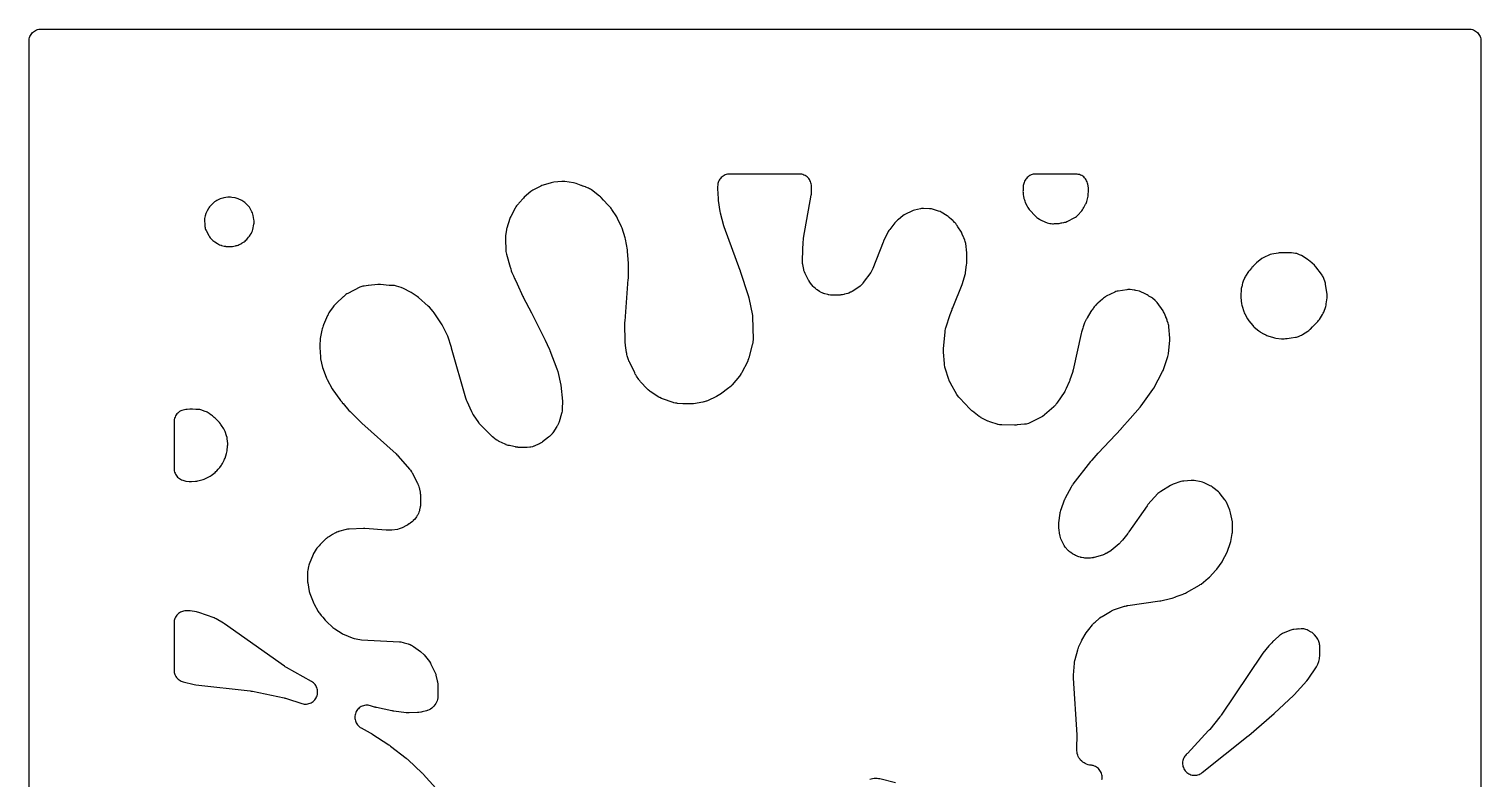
# Model space of a CAD drawing. Header units: millimetres. Extents: x 0 to 300, y 0 to 300.
# Drawn here: x -0.1 to 300.1, y 145.1 to 300.1 of the extents above; entities that cross this region are included whole.
import ezdxf

# ---------------------------------------------------------------- set-up
doc = ezdxf.new("R2010")
doc.units = ezdxf.units.MM
doc.layers.add('CUT', color=7, linetype='CONTINUOUS')

msp = doc.modelspace()

# ---------------------------------------------------------------- linework, layer by layer
at = {"layer": 'CUT'}
for points in [[(-0.15, 2.9225), (-0.15, 297), (-0.15, 297.5886), (-0.135, 297.8947), (-0.099, 298.1371), (-0.0395, 298.3748), (0.0431, 298.6056), (0.1479, 298.8271), (0.2738, 299.0373), (0.4198, 299.2341), (0.5844, 299.4156), (0.7659, 299.5802), (0.9627, 299.7262), (1.1729, 299.8521), (1.3944, 299.9569), (1.6252, 300.0395), (1.8629, 300.099), (2.1053, 300.135), (2.4114, 300.15), (297.5872, 300.15), (297.8933, 300.135), (298.1357, 300.099), (298.3734, 300.0395), (298.6041, 299.9569), (298.8256, 299.8521), (299.0358, 299.7262), (299.2326, 299.5802), (299.4142, 299.4156), (299.5787, 299.2341), (299.7247, 299.0373), (299.8507, 298.8271), (299.9554, 298.6056), (300.038, 298.3748), (300.0975, 298.1371), (300.1335, 297.8947), (300.1485, 297.5886), (300.1485, 2.4114)], [(221.7387, 144.9287), (221.7735, 145.1739), (221.7838, 145.4213), (221.7696, 145.6685), (221.731, 145.9131), (221.6684, 146.1527), (221.5825, 146.3849), (221.4739, 146.6075), (221.3439, 146.8182), (221.1937, 147.0151), (221.0247, 147.1961), (220.8387, 147.3595), (220.6373, 147.5037), (220.4228, 147.6273), (220.197, 147.729), (219.9623, 147.808), (219.7209, 147.8633), (219.5637, 147.8832), (219.5639, 147.8847), (219.1739, 147.9337), (218.8778, 148.0003), (218.5896, 148.0952), (218.3118, 148.2174), (218.0471, 148.3659), (217.7979, 148.5391), (217.5666, 148.7356), (217.3553, 148.9535), (217.166, 149.1907), (217.0004, 149.445), (216.8601, 149.7141), (216.7464, 149.9955), (216.6604, 150.2866), (216.6028, 150.5845), (216.5742, 150.8867), (216.5749, 151.2193), (216.5774, 151.2687), (216.5852, 151.3856), (216.5853, 151.3869), (216.593, 151.5352), (216.6476, 153.9811), (216.6425, 154.2053), (215.8519, 165.9145), (215.8449, 166.059), (215.8442, 166.0849), (215.847, 166.3742), (215.8483, 166.4001), (215.858, 166.5444), (216.071, 168.9882), (216.0901, 169.1613), (216.0943, 169.1921), (216.1565, 169.5345), (216.1635, 169.5649), (216.2064, 169.7336), (216.7783, 171.7788), (216.8557, 172.023), (216.9138, 172.1869), (217.0077, 172.4252), (217.3627, 173.2436), (217.4566, 173.4438), (217.5244, 173.5777), (217.6299, 173.772), (218.4985, 175.2637), (219.2973, 176.2952), (219.5273, 176.5922), (219.7846, 176.9245), (219.8801, 177.0477), (220.0164, 177.1939), (220.1432, 177.3206), (220.3365, 177.5007), (221.187, 178.2387), (221.3144, 178.3444), (221.3376, 178.3628), (221.6056, 178.5567), (221.6303, 178.573), (221.7705, 178.6609), (223.5267, 179.7092), (223.7064, 179.8099), (223.739, 179.827), (224.1137, 179.998), (224.1479, 180.0114), (224.3418, 180.0812), (226.399, 180.7591), (226.5561, 180.807), (226.5844, 180.815), (226.9041, 180.8901), (226.9329, 180.8956), (227.095, 180.9225), (233.7535, 181.8817), (233.7874, 181.8868), (233.7936, 181.8878), (233.9353, 181.9144), (235.9429, 182.3516), (236.2853, 182.4522), (237.0687, 182.7447), (237.1178, 182.759), (238.3784, 183.218), (238.5609, 183.2927), (238.6299, 183.3275), (238.8512, 183.4101), (239.0426, 183.4908), (239.2266, 183.5871), (241.9336, 185.1496), (242.0991, 185.254), (242.256, 185.3711), (243.7409, 186.5722), (244.0005, 186.8147), (245.3179, 188.2332), (245.5121, 188.4698), (246.6039, 189.9801), (246.7938, 190.2873), (247.5995, 191.8296), (247.7432, 192.1611), (248.3066, 193.7704), (248.3631, 193.9542), (248.4053, 194.1418), (248.7112, 195.7959), (248.7408, 196.005), (248.7526, 196.2158), (248.7736, 197.7232), (248.7637, 197.9832), (248.7268, 198.2407), (248.3569, 200.1205), (248.2909, 200.381), (248.1973, 200.633), (247.4879, 202.2675), (247.3979, 202.4535), (247.2927, 202.6316), (247.1732, 202.8003), (246.2414, 204.0068), (246.0572, 204.2194), (245.8503, 204.41), (244.7015, 205.3543), (244.5316, 205.4823), (244.3514, 205.5954), (244.1622, 205.6927), (242.8693, 206.2898), (242.5844, 206.4008), (242.2882, 206.4761), (240.8572, 206.7483), (240.6376, 206.78), (240.4161, 206.7922), (240.1943, 206.7847), (238.6883, 206.6664), (238.3888, 206.6245), (238.0965, 206.5467), (236.4664, 206.0056), (236.2068, 205.903), (235.9602, 205.7721), (233.9034, 204.5281), (233.7023, 204.3928), (233.5153, 204.2386), (233.3441, 204.067), (231.2803, 201.7879), (231.078, 201.5329), (227.3425, 196.1378), (227.2514, 196.0119), (227.1877, 195.9276), (227.0915, 195.8056), (225.9879, 194.4643), (225.7099, 194.1326), (225.6135, 194.0234), (225.4929, 193.8958), (225.3088, 193.7141), (224.4936, 192.9633), (223.642, 192.2843), (223.606, 192.2615), (222.7544, 191.7512), (222.6166, 191.6725), (222.5916, 191.659), (222.3295, 191.5307), (222.0575, 191.425), (222.0306, 191.4158), (221.8792, 191.3679), (220.1671, 190.8646), (220.0093, 190.822), (219.9809, 190.8149), (219.6862, 190.7556), (219.3874, 190.7222), (219.3583, 190.7202), (219.1949, 190.7127), (218.8285, 190.7038), (218.6401, 190.704), (218.6065, 190.7049), (218.2309, 190.7336), (218.1976, 190.7378), (218.0113, 190.7663), (217.5446, 190.8497), (217.3637, 190.8866), (217.3316, 190.894), (216.9764, 190.9943), (216.9452, 191.0048), (216.7717, 191.068), (216.4845, 191.1806), (216.3392, 191.2411), (216.3135, 191.2525), (216.0539, 191.3804), (215.8059, 191.5296), (215.7824, 191.5451), (215.6529, 191.6346), (215.3075, 191.8841), (215.1831, 191.978), (215.1612, 191.9952), (214.9247, 192.198), (214.9043, 192.217), (214.7926, 192.3255), (214.5194, 192.6022), (214.394, 192.7356), (214.3722, 192.76), (214.1603, 193.0213), (213.9749, 193.3021), (213.9582, 193.3303), (213.8688, 193.49), (213.447, 194.2884), (213.3735, 194.4352), (213.3609, 194.4618), (213.2438, 194.74), (213.1595, 195.0022), (213.0927, 195.2966), (213.0874, 195.3255), (213.0617, 195.4877), (212.8549, 197.0023), (212.8361, 197.1676), (212.8333, 197.1972), (212.819, 197.5026), (212.8317, 197.8081), (212.8343, 197.8378), (212.8523, 198.0031), (213.1179, 200.0272), (213.1491, 200.2244), (213.1556, 200.2594), (213.2493, 200.6475), (213.2595, 200.6816), (213.2993, 200.8029), (214.0271, 202.8124), (214.0524, 202.8785), (214.1254, 203.0419), (214.1367, 203.065), (214.2026, 203.1923), (215.4263, 205.4515), (215.5032, 205.5867), (215.5175, 205.6106), (215.6876, 205.8706), (215.7038, 205.8933), (215.7968, 206.0178), (219.4522, 210.706), (219.5428, 210.8177), (219.6058, 210.8924), (219.7006, 211.0006), (220.9993, 212.4259), (225.7794, 217.5633), (225.8162, 217.6038), (225.8244, 217.6129), (225.851, 217.6433), (227.5615, 219.6278), (229.681, 221.9539), (229.8727, 222.1922), (232.2902, 225.6032), (232.455, 225.8697), (234.3126, 229.3431), (234.3998, 229.5232), (234.4724, 229.7098), (235.3978, 232.4033), (235.479, 232.6965), (235.524, 232.9973), (235.77, 235.8044), (235.7794, 235.9957), (235.7741, 236.187), (235.617, 238.5729), (235.5883, 238.82), (235.5352, 239.063), (235.4582, 239.2995), (235.257, 239.827), (235.2388, 239.9057), (235.1779, 240.1234), (235.0977, 240.3347), (234.9987, 240.5379), (234.9559, 240.6164), (234.7011, 241.2844), (234.6139, 241.4859), (234.5093, 241.679), (234.3882, 241.8622), (233.1507, 243.5667), (232.9687, 243.7892), (232.7625, 243.9893), (232.2176, 244.4603), (231.9994, 244.6288), (231.7639, 244.7722), (231.4704, 244.9296), (231.344, 245.0262), (231.0923, 245.1757), (230.5826, 245.4393), (230.3022, 245.5631), (230.2709, 245.5726), (230.0537, 245.689), (229.7843, 245.8134), (229.502, 245.9051), (228.7722, 246.0949), (228.5911, 246.1349), (228.4076, 246.1614), (227.5683, 246.2508), (227.3529, 246.2644), (227.1372, 246.2594), (226.9227, 246.2358), (225.1356, 245.9605), (224.8887, 245.9096), (224.6481, 245.8341), (224.4164, 245.7347), (222.6623, 244.8754), (222.4628, 244.7662), (222.2741, 244.6393), (222.0977, 244.4958), (221.913, 244.3309), (221.8683, 244.2957), (220.9028, 243.4567), (220.7587, 243.3211), (220.6634, 243.216), (220.496, 243.0666), (220.3252, 242.8989), (220.1713, 242.7156), (220.0356, 242.5185), (219.9187, 242.33), (219.7171, 242.0892), (219.5945, 241.9302), (219.485, 241.7619), (218.7014, 240.4438), (218.5401, 240.1217), (218.521, 240.0754), (218.4211, 239.9144), (218.2838, 239.6614), (218.1764, 239.3943), (217.9025, 238.5801), (217.9016, 238.578), (217.8006, 238.283), (217.7924, 238.2528), (217.5171, 237.4346), (217.4438, 237.1691), (215.8111, 229.668), (215.7613, 229.4661), (215.7236, 229.33), (215.6627, 229.1311), (215.1429, 227.5897), (215.084, 227.4277), (215.0415, 227.3185), (214.9753, 227.1593), (214.3876, 225.8334), (214.3188, 225.6869), (214.306, 225.6609), (214.1498, 225.3775), (214.1348, 225.3528), (214.0477, 225.2164), (212.4101, 222.7699), (212.3189, 222.6398), (212.3021, 222.6168), (212.1196, 222.3887), (211.9185, 222.1768), (211.8981, 222.157), (211.7816, 222.049), (209.8567, 220.338), (209.7306, 220.2307), (209.7076, 220.212), (209.463, 220.0306), (209.2035, 219.8715), (209.1776, 219.8571), (209.0309, 219.7801), (207.0055, 218.7725), (206.8526, 218.7007), (206.825, 218.6885), (206.5579, 218.5844), (206.058, 218.4573), (205.9584, 218.438), (205.9285, 218.4336), (205.7608, 218.4127), (204.2443, 218.2588), (204.0228, 218.243), (203.8722, 218.2367), (203.6502, 218.2339), (201.0822, 218.2784), (200.9146, 218.285), (200.8847, 218.2869), (200.5783, 218.3197), (200.276, 218.3798), (200.2469, 218.3869), (200.085, 218.4306), (198.7547, 218.8211), (198.5757, 218.8786), (198.5439, 218.8897), (198.1956, 219.0312), (198.1651, 219.0454), (197.9967, 219.1291), (196.9182, 219.6991), (196.7911, 219.7695), (196.7686, 219.7825), (196.5232, 219.9376), (196.5017, 219.9524), (196.3837, 220.037), (194.9531, 221.1047), (194.8231, 221.2062), (194.8003, 221.2248), (194.5545, 221.4444), (194.5333, 221.465), (194.4179, 221.5827), (192.3429, 223.7932), (192.1936, 223.9622), (192.168, 223.9931), (191.9012, 224.3563), (191.8794, 224.3901), (191.7628, 224.5831), (190.433, 226.9429), (190.3447, 227.1091), (190.3297, 227.1392), (190.1787, 227.4839), (190.1668, 227.5154), (190.1045, 227.693), (189.3495, 230.031), (189.2894, 230.2371), (189.2797, 230.2741), (189.1954, 230.6947), (189.19, 230.7326), (189.166, 230.9459), (188.9693, 233.3004), (188.9591, 233.4684), (188.9579, 233.4985), (188.9601, 233.835), (188.9616, 233.8651), (188.974, 234.0329), (189.3115, 237.5299), (189.3358, 237.727), (189.3411, 237.7621), (189.4208, 238.1509), (189.4297, 238.1852), (189.4849, 238.376), (190.3534, 241.1054), (190.7516, 242.1276), (190.8131, 242.2856), (190.9055, 242.5228), (190.9802, 242.7144), (192.8399, 247.2871), (192.9178, 247.5074), (193.4852, 249.39), (193.5361, 249.5876), (193.5707, 249.7887), (193.775, 251.3576), (193.7959, 251.6802), (193.7961, 253.5875), (193.7814, 253.8581), (193.5727, 255.776), (193.5366, 256.0068), (193.4791, 256.2333), (193.4007, 256.4534), (193.1862, 256.9769), (193.1591, 257.0532), (193.1328, 257.1074), (192.8807, 257.7226), (192.7867, 257.9256), (192.6749, 258.1194), (191.9583, 259.2425), (191.9123, 259.3253), (191.7891, 259.5242), (191.7228, 259.6116), (191.6951, 259.655), (191.5192, 259.8974), (191.3156, 260.117), (191.2831, 260.1481), (191.2192, 260.2247), (191.0626, 260.3957), (190.8908, 260.5515), (190.675, 260.7297), (190.1829, 261.2003), (189.9677, 261.384), (189.733, 261.5423), (188.5366, 262.2539), (188.266, 262.3933), (187.9805, 262.4988), (186.7147, 262.8806), (186.5119, 262.9326), (186.3056, 262.9675), (186.097, 262.985), (184.839, 263.0375), (184.624, 263.0372), (184.4098, 263.0185), (184.198, 262.9814), (182.9744, 262.7125), (182.6839, 262.63), (182.4055, 262.513), (181.0936, 261.8662), (180.8304, 261.716), (180.5873, 261.535), (179.6809, 260.7705), (179.6646, 260.7592), (179.4765, 260.6154), (179.3029, 260.4544), (179.2934, 260.4437), (179.2569, 260.4129), (179.0709, 260.2391), (178.9036, 260.0474), (177.8525, 258.7109), (177.6993, 258.4933), (177.5702, 258.2606), (176.6036, 256.2773), (176.5871, 256.2428), (176.5842, 256.2366), (176.5206, 256.0887), (174.3819, 250.6363), (174.3211, 250.4904), (174.3096, 250.4644), (174.1808, 250.2033), (174.0304, 249.9539), (174.0148, 249.9303), (173.9245, 249.8001), (172.3991, 247.6955), (172.3033, 247.569), (172.2856, 247.5467), (172.095, 247.3258), (171.8865, 247.1218), (171.8653, 247.1028), (171.745, 246.9992), (171.2951, 246.6281), (170.1022, 245.8712), (169.9655, 245.7979), (169.7938, 245.7114), (169.7628, 245.6968), (169.4075, 245.5509), (169.3751, 245.5395), (169.1923, 245.4803), (168.5429, 245.2885), (168.3926, 245.2475), (168.3655, 245.2407), (168.0851, 245.1827), (167.8007, 245.1481), (167.7729, 245.1459), (167.6174, 245.1367), (166.1896, 245.0826), (165.9987, 245.0802), (165.9646, 245.0806), (165.6143, 245.1031), (165.2681, 245.161), (165.2348, 245.1684), (165.0494, 245.2142), (164.4204, 245.3867), (164.2309, 245.4441), (164.1974, 245.4552), (163.8585, 245.588), (163.5355, 245.7557), (163.505, 245.7737), (163.3371, 245.8786), (162.8674, 246.1894), (162.7166, 246.2946), (162.6901, 246.3141), (162.4279, 246.5273), (162.1878, 246.7652), (162.1656, 246.7895), (162.0449, 246.9282), (161.4729, 247.6186), (161.3471, 247.7792), (161.3254, 247.8085), (161.1009, 248.1489), (161.0825, 248.1804), (160.9844, 248.3593), (160.4341, 249.4316), (160.3573, 249.5904), (160.3442, 249.6191), (160.2239, 249.9201), (160.1325, 250.2311), (160.125, 250.2617), (160.0873, 250.434), (159.8882, 251.4581), (159.8524, 251.677), (159.8472, 251.7162), (159.8418, 251.7882), (159.8166, 252.375), (159.8173, 252.4195), (159.9879, 256.2372), (160.0066, 256.4792), (160.0246, 256.6429), (160.0589, 256.8832), (161.6303, 265.8149), (161.6586, 266.0301), (161.6681, 266.247), (161.6687, 267.6489), (161.6568, 267.8941), (161.6209, 268.1368), (161.5613, 268.3749), (161.4787, 268.606), (161.3739, 268.8279), (161.2478, 269.0384), (161.1016, 269.2355), (160.9369, 269.4174), (160.7551, 269.5822), (160.558, 269.7285), (160.3475, 269.8546), (160.1257, 269.9596), (159.8946, 270.0423), (159.6566, 270.1019), (159.4138, 270.138), (159.1687, 270.15), (159.1217, 270.15), (159.0382, 270.15), (158.8341, 270.15), (144.9626, 270.15), (144.881, 270.15), (144.7731, 270.15), (144.7628, 270.15), (144.5213, 270.1383), (144.282, 270.1033), (144.0472, 270.0454), (143.8191, 269.9651), (143.5999, 269.8631), (143.3915, 269.7404), (143.196, 269.5981), (143.0151, 269.4376), (142.8506, 269.2604), (142.7039, 269.0682), (142.5766, 268.8626), (142.4696, 268.6457), (142.3842, 268.4195), (142.321, 268.1861), (142.2806, 267.9477), (142.2315, 267.5382), (142.2137, 267.2576), (142.2276, 266.9767), (142.3051, 266.2465), (142.3655, 264.9138), (142.3898, 264.6616), (142.7223, 262.4106), (142.779, 262.135), (143.468, 259.5374), (143.54, 259.3103), (146.8762, 250.3003), (146.9033, 250.2248), (146.9211, 250.1733), (146.9465, 250.0972), (148.5755, 245.0441), (148.6284, 244.8647), (148.6613, 244.742), (148.7052, 244.5602), (149.4873, 240.9282), (149.513, 240.7939), (149.5137, 240.7819), (149.516, 240.7155), (149.5898, 235.9538), (149.5377, 235.4531), (149.5204, 235.3123), (149.5168, 235.2871), (149.4662, 235.008), (149.4607, 234.9832), (149.4276, 234.8453), (148.7316, 232.1745), (148.6755, 231.9808), (148.6646, 231.9466), (148.5216, 231.5697), (148.5071, 231.5368), (148.4206, 231.3546), (147.2914, 229.1319), (147.1904, 228.9463), (147.1715, 228.9137), (146.939, 228.561), (146.9165, 228.5307), (146.7857, 228.3647), (145.2883, 226.5708), (145.144, 226.4077), (145.1174, 226.3794), (144.8016, 226.0798), (144.7719, 226.0548), (144.6015, 225.9192), (142.8513, 224.6082), (142.7499, 224.5366), (142.034, 224.1326), (140.1444, 223.2869), (139.9363, 223.2011), (139.8988, 223.187), (139.4691, 223.0537), (139.4302, 223.0441), (139.21, 222.9971), (137.2561, 222.6402), (137.198, 222.6358), (137.0244, 222.6266), (136.9063, 222.6232), (136.7847, 222.6224), (136.5394, 222.6264), (136.2375, 222.6313), (136.1286, 222.6331), (135.2062, 222.6481), (135.0533, 222.6507), (133.9896, 222.7305), (133.8341, 222.7455), (133.8063, 222.7487), (133.5228, 222.794), (133.244, 222.8627), (133.2171, 222.8705), (133.0681, 222.9173), (130.8767, 223.6554), (130.7262, 223.7097), (130.6995, 223.72), (130.6864, 223.7257), (130.3217, 223.9185), (130.3067, 223.9264), (130.2505, 223.9561), (129.9639, 224.1075), (128.4781, 225.0828), (128.2926, 225.2127), (128.2603, 225.2368), (127.9145, 225.5291), (127.8854, 225.5569), (127.7263, 225.7182), (126.35, 227.2006), (126.257, 227.3045), (126.2407, 227.3234), (126.0667, 227.5413), (126.0519, 227.5614), (125.9711, 227.675), (125.4866, 228.3838), (125.3405, 228.6153), (125.2472, 228.7758), (125.1184, 229.0173), (124.0773, 231.1531), (124.015, 231.2876), (124.0044, 231.3119), (123.8959, 231.5877), (123.8872, 231.6128), (123.8413, 231.7537), (123.5895, 232.5811), (123.5209, 232.8391), (123.4806, 233.0157), (123.4306, 233.278), (123.2122, 234.6944), (123.1813, 234.9549), (123.1666, 235.1323), (123.154, 235.3944), (123.1031, 239.3001), (123.1048, 239.4707), (123.1085, 239.5866), (123.118, 239.757), (123.7935, 248.4009), (123.7959, 248.4335), (123.7963, 248.4394), (123.8014, 248.5766), (123.83, 251.435), (123.8235, 251.6428), (123.635, 254.2152), (123.6005, 254.4847), (123.2006, 256.6587), (123.1263, 256.9578), (122.504, 258.933), (122.393, 259.2216), (121.5863, 260.9853), (121.4992, 261.1579), (121.3989, 261.3232), (120.4012, 262.8338), (120.2863, 262.9938), (120.1591, 263.1442), (119.9035, 263.4234), (119.8983, 263.4311), (119.777, 263.5944), (119.6428, 263.7474), (118.6992, 264.7388), (118.1671, 265.3199), (118.0119, 265.4752), (117.8437, 265.6162), (116.2056, 266.8714), (116.0066, 267.0091), (115.7953, 267.1269), (115.5736, 267.2237), (115.0436, 267.4253), (114.9254, 267.4837), (114.6916, 267.5849), (114.4487, 267.6617), (114.3628, 267.6842), (114.1327, 267.7717), (114.0861, 267.7919), (114.0403, 267.8068), (113.0088, 268.199), (112.7475, 268.2823), (112.4787, 268.3364), (110.6561, 268.6005), (110.3687, 268.6253), (110.0803, 268.6169), (108.3606, 268.4668), (108.1092, 268.432), (107.8625, 268.3718), (106.1614, 267.8637), (105.9277, 267.7811), (105.7033, 267.6758), (104.083, 266.8145), (103.8566, 266.6784), (103.6459, 266.5191), (102.2568, 265.3491), (102.0979, 265.2031), (101.9522, 265.0439), (101.3555, 264.3327), (101.3091, 264.2841), (101.1685, 264.1237), (101.0849, 264.0101), (100.7011, 263.5526), (100.5459, 263.3471), (100.4128, 263.1267), (99.4862, 261.3979), (99.3866, 261.1894), (99.3067, 260.9727), (98.6748, 258.9802), (98.625, 258.8001), (98.5887, 258.6168), (98.4053, 257.4626), (98.3785, 257.2135), (98.3767, 256.963), (98.497, 254.1602), (98.5285, 253.8578), (98.5965, 253.5614), (99.3892, 250.869), (99.4192, 250.7487), (99.4791, 250.5635), (99.5995, 250.1546), (99.7246, 249.8201), (100.0562, 249.0957), (100.2839, 248.5271), (100.366, 248.3439), (100.803, 247.4645), (102.0035, 244.8423), (102.015, 244.8174), (102.0171, 244.8129), (102.0688, 244.7095), (103.7772, 241.4798), (106.602, 235.7957), (107.4368, 234.0092), (107.4947, 233.8787), (107.5325, 233.7892), (107.5854, 233.6566), (109.0076, 229.8887), (109.0827, 229.6696), (109.129, 229.5194), (109.1904, 229.2961), (109.8745, 226.4683), (110.1838, 223.2), (110.1383, 221.6233), (110.13, 221.4609), (110.1279, 221.4319), (110.0935, 221.1349), (110.0334, 220.8421), (110.0263, 220.8139), (109.9833, 220.657), (109.4679, 218.9241), (109.4132, 218.7547), (109.4026, 218.7247), (109.2801, 218.4214), (109.1294, 218.1311), (109.1134, 218.1036), (109.0203, 217.9519), (108.1873, 216.6632), (108.0665, 216.4876), (108.0441, 216.4569), (107.7956, 216.1543), (107.5144, 215.8819), (107.4857, 215.857), (107.3205, 215.7223), (106.0678, 214.7583), (105.9381, 214.6629), (105.9145, 214.6463), (105.6652, 214.4865), (105.4032, 214.3487), (105.3771, 214.3364), (105.23, 214.2708), (104.4659, 213.9494), (104.2981, 213.8835), (104.2678, 213.8725), (103.9516, 213.7739), (103.6273, 213.7062), (103.5954, 213.7012), (103.4168, 213.6771), (102.8668, 213.6165), (102.5943, 213.5965), (102.4091, 213.5897), (102.1359, 213.5896), (101.1537, 213.625), (100.9843, 213.6349), (100.9541, 213.6374), (100.933, 213.6401), (100.8766, 213.6502), (100.5606, 213.7067), (100.4358, 213.729), (100.0981, 213.7894), (99.203, 213.9868), (98.9975, 214.0382), (98.9612, 214.0484), (98.5607, 214.1856), (98.5257, 214.1999), (98.3318, 214.2852), (97.1018, 214.8689), (96.9583, 214.9408), (96.9329, 214.9542), (96.6557, 215.116), (96.6316, 215.1316), (96.4984, 215.2213), (96.1152, 215.4916), (95.9869, 215.5862), (95.9643, 215.6036), (95.7205, 215.8086), (95.6995, 215.8279), (95.5843, 215.938), (93.3513, 218.1659), (93.2292, 218.2936), (93.2079, 218.317), (92.9824, 218.5889), (92.9634, 218.6142), (92.8605, 218.7578), (91.7558, 220.3794), (91.6656, 220.5184), (91.65, 220.5436), (91.4884, 220.8327), (91.4751, 220.8592), (91.404, 221.0089), (90.4445, 223.15), (90.343, 223.4005), (90.2802, 223.5728), (90.197, 223.8299), (87.2585, 234.1617), (87.2388, 234.2275), (87.2342, 234.2423), (87.2185, 234.2905), (86.4353, 236.6159), (86.3032, 236.934), (85.4094, 238.7256), (85.2669, 238.9744), (83.6628, 241.4362), (83.4489, 241.7185), (82.6482, 242.6329), (82.4156, 242.8656), (80.3719, 244.6574), (80.102, 244.8635), (79.1107, 245.5184), (78.8645, 245.6617), (77.162, 246.5262), (76.9839, 246.608), (76.8, 246.6756), (75.8751, 246.975), (75.644, 247.0378), (75.408, 247.0781), (75.1692, 247.0957), (74.3624, 247.1164), (72.5507, 247.3115), (72.2769, 247.3259), (72.0031, 247.3102), (70.0832, 247.0938), (70.0197, 247.0831), (69.1296, 246.9968), (68.8976, 246.9633), (68.6699, 246.9082), (68.4482, 246.832), (68.2347, 246.7354), (65.754, 245.4699), (65.5516, 245.3544), (65.3608, 245.2207), (65.1834, 245.0697), (64.8577, 244.7655), (64.8239, 244.7378), (63.4698, 243.4889), (63.2899, 243.305), (63.277, 243.2887), (63.0759, 243.1009), (62.8993, 242.9182), (62.7422, 242.7186), (62.0124, 241.6877), (61.8676, 241.4577), (61.7487, 241.2133), (61.6228, 240.9143), (61.6081, 240.8852), (60.766, 238.9959), (60.6716, 238.75), (60.6036, 238.4957), (60.6027, 238.4913), (60.5464, 238.3576), (60.461, 238.1225), (60.3995, 237.8802), (60.117, 236.4748), (60.0725, 236.1334), (59.9813, 234.6284), (59.9819, 234.3175), (60.1075, 232.3548), (60.1273, 232.1621), (60.162, 231.9715), (60.5694, 230.1404), (60.6754, 229.7885), (61.3818, 227.9457), (61.5238, 227.6391), (62.5528, 225.7612), (62.7021, 225.522), (64.1146, 223.5188), (64.2636, 223.3278), (64.5802, 222.9603), (64.6405, 222.8754), (64.7943, 222.6799), (66.0204, 221.2727), (66.1805, 221.1053), (66.205, 221.082), (66.2548, 221.0287), (68.5943, 218.716), (68.6109, 218.6998), (68.6139, 218.6969), (68.6856, 218.6299), (75.781, 212.2664), (75.9452, 212.1099), (76.0535, 212.0003), (76.208, 211.8341), (78.5556, 209.1504), (78.6997, 208.9753), (78.7244, 208.9433), (78.9795, 208.5686), (79.0001, 208.5339), (79.1103, 208.3356), (80.2139, 206.1983), (80.2836, 206.0561), (80.2956, 206.0304), (80.4069, 205.7612), (80.4951, 205.4837), (80.5025, 205.4563), (80.5409, 205.3026), (80.6901, 204.6453), (80.7249, 204.4734), (80.7304, 204.4426), (80.7757, 204.095), (80.7783, 204.0637), (80.7887, 203.8887), (80.8466, 202.2873), (80.849, 202.1315), (80.8489, 202.1036), (80.8354, 201.8175), (80.7983, 201.5334), (80.7935, 201.5059), (80.7637, 201.353), (80.6218, 200.6973), (80.5839, 200.5391), (80.5765, 200.511), (80.4883, 200.2255), (80.3854, 199.9729), (80.2492, 199.7069), (80.2348, 199.6816), (80.1515, 199.542), (79.9636, 199.2423), (79.8499, 199.0716), (79.8288, 199.0418), (79.595, 198.7463), (79.3304, 198.4781), (79.3033, 198.4535), (79.1478, 198.3199), (78.6903, 197.948), (78.5284, 197.8235), (78.4989, 197.8021), (78.1561, 197.5806), (78.1245, 197.5625), (77.9445, 197.4661), (77.0137, 196.9994), (76.8214, 196.9097), (76.7867, 196.8947), (76.4207, 196.7604), (76.0419, 196.6684), (76.0351, 196.6671), (74.917, 196.5256), (74.7771, 196.5106), (74.752, 196.5084), (74.4711, 196.4941), (74.4459, 196.4937), (74.3053, 196.4945), (73.7129, 196.5088), (69.2926, 196.8287), (69.0298, 196.8339), (66.0461, 196.7355), (65.7444, 196.7072), (65.4483, 196.6426), (63.8735, 196.1973), (63.8653, 196.1952), (63.8621, 196.1941), (63.7277, 196.1561), (63.5035, 196.0811), (63.2873, 195.9852), (63.0812, 195.8693), (62.6189, 195.5799), (61.9662, 195.229), (61.7404, 195.0917), (61.5303, 194.9314), (61.3615, 194.7877), (61.2585, 194.7168), (61.0894, 194.577), (60.9333, 194.4229), (60.9054, 194.3929), (60.8398, 194.332), (60.6958, 194.1735), (60.6425, 194.1096), (60.5683, 194.0296), (60.3862, 193.87), (60.2175, 193.7075), (60.0647, 193.5299), (59.8513, 193.2569), (59.5372, 192.9185), (59.395, 192.7511), (59.268, 192.5718), (58.8097, 191.8604), (58.691, 191.6554), (58.5922, 191.4401), (57.7977, 189.4664), (57.7214, 189.2483), (57.6656, 189.024), (57.5036, 188.2158), (57.4672, 187.9725), (57.4549, 187.7268), (57.4534, 186.0514), (57.4635, 185.8256), (57.4938, 185.6016), (57.8116, 183.8554), (57.8627, 183.6328), (57.934, 183.4157), (58.5967, 181.6702), (58.6686, 181.5001), (58.7528, 181.3358), (59.6794, 179.6815), (59.7913, 179.5003), (59.9182, 179.3293), (60.2732, 178.8912), (60.4045, 178.7057), (60.5846, 178.5023), (60.6054, 178.4812), (61.101, 177.8696), (61.2227, 177.7303), (61.3542, 177.6005), (62.7091, 176.3587), (62.8813, 176.2145), (63.0659, 176.0864), (64.6265, 175.1034), (64.8132, 174.9967), (65.0084, 174.9065), (66.661, 174.2272), (66.8907, 174.1456), (67.1273, 174.0868), (68.2742, 173.8604), (68.6271, 173.8165), (76.4981, 173.4026), (76.7243, 173.3838), (76.7645, 173.3792), (77.2113, 173.3008), (77.2506, 173.2915), (77.4698, 173.2321), (78.2443, 172.997), (78.4359, 172.9331), (78.4698, 172.9208), (78.5901, 172.8696), (78.6439, 172.8441), (78.8595, 172.7421), (78.9324, 172.7077), (79.1352, 172.5941), (79.1656, 172.5749), (79.3334, 172.4623), (80.799, 171.4204), (80.9064, 171.3403), (81.4785, 170.7942), (81.4989, 170.7739), (81.5606, 170.7002), (82.6537, 169.3316), (82.6583, 169.3249), (82.8569, 169.0033), (82.8732, 168.9737), (82.9601, 168.8058), (83.96, 166.7487), (83.9603, 166.7478), (83.9697, 166.7138), (84.0173, 166.522), (84.2838, 165.3132), (84.3188, 165.1335), (84.3243, 165.1013), (84.3678, 164.738), (84.3701, 164.7054), (84.3786, 164.5225), (84.4247, 162.3952), (84.424, 162.2049), (84.423, 162.171), (84.3951, 161.8224), (84.3376, 161.5087), (84.2486, 161.2023), (84.129, 160.9066), (83.9801, 160.6246), (83.8034, 160.359), (83.6006, 160.1127), (83.374, 159.8883), (83.1258, 159.6879), (82.8586, 159.5138), (82.5751, 159.3676), (82.2497, 159.2396), (82.2175, 159.2288), (82.0356, 159.1728), (81.1692, 158.9301), (80.9521, 158.8762), (80.9132, 158.8678), (80.4714, 158.7993), (80.4317, 158.7956), (80.2085, 158.7812), (78.4703, 158.7212), (78.3217, 158.719), (78.2951, 158.7192), (77.9983, 158.7325), (77.9718, 158.7347), (77.824, 158.7502), (75.3032, 159.0645), (75.1345, 159.0894), (75.0202, 159.109), (74.8528, 159.1416), (71.734, 159.8227), (71.5819, 159.8593), (71.4791, 159.8863), (71.3286, 159.9292), (70.467, 160.1943), (70.229, 160.2549), (69.9862, 160.2919), (69.741, 160.3048), (69.4956, 160.2937), (69.2526, 160.2585), (69.0141, 160.1996), (68.7826, 160.1177), (68.5603, 160.0134), (68.3492, 159.8878), (68.1515, 159.7421), (67.9691, 159.5777), (67.8036, 159.3962), (67.6568, 159.1993), (67.53, 158.989), (67.4244, 158.7672), (67.3411, 158.5362), (67.2809, 158.2981), (67.2444, 158.0552), (67.2318, 157.81), (67.2433, 157.5647), (67.2789, 157.3217), (67.3382, 157.0833), (67.4205, 156.8519), (67.5252, 156.6298), (67.6511, 156.4189), (67.7971, 156.2215), (67.9618, 156.0393), (68.1436, 155.8741), (68.3407, 155.7276), (68.5512, 155.6012), (70.4202, 154.5999), (70.5566, 154.5232), (70.6481, 154.4691), (70.7811, 154.3867), (74.2845, 152.1151), (74.4168, 152.0252), (74.5054, 151.9623), (74.6338, 151.8668), (77.868, 149.3538), (78.0082, 149.2394), (78.1015, 149.1593), (78.236, 149.0383), (81.0898, 146.3415), (81.204, 146.2289), (81.28, 146.1507), (81.3893, 146.0332), (83.9561, 143.1541)], [(173.7456, 144.9908), (174.0334, 145.0934), (174.3298, 145.1676), (174.6321, 145.2127), (174.9372, 145.2283), (175.2425, 145.2142), (175.574, 145.1663), (175.606, 145.16), (175.7839, 145.1209), (179.09, 144.3095)]]:
    msp.add_lwpolyline(points, dxfattribs=at)
for points in [[(207.0941, 269.9675), (206.876, 269.8668), (206.6686, 269.7456), (206.4738, 269.6051), (206.2934, 269.4466), (206.129, 269.2714), (205.9821, 269.0813), (205.8542, 268.878), (205.7464, 268.6633), (205.6597, 268.4393), (205.5949, 268.208), (205.4965, 267.7782), (205.4492, 267.5007), (205.4334, 267.2197), (205.4335, 266.7457), (205.4327, 266.7393), (205.4242, 266.5315), (205.433, 266.3237), (205.4336, 266.3167), (205.4336, 266.3084), (205.4516, 266.0094), (205.4662, 265.9293), (205.4695, 265.8899), (205.5208, 265.5547), (205.6256, 265.0854), (205.7101, 264.7921), (205.7769, 264.6355), (205.806, 264.5379), (205.9007, 264.3073), (206.2873, 263.485), (206.4082, 263.2588), (206.5516, 263.0461), (206.7161, 262.8493), (208.076, 261.3819), (208.2853, 261.1808), (208.5165, 261.0053), (208.8209, 260.8011), (209.0549, 260.6619), (209.3027, 260.549), (210.4597, 260.096), (210.723, 260.0094), (210.9942, 259.9525), (211.2716, 259.9102), (211.5008, 259.886), (211.7314, 259.883), (211.9612, 259.9013), (212.1068, 259.9197), (212.2368, 259.9137), (212.4674, 259.9244), (212.8869, 259.9633), (213.1009, 259.9925), (213.3116, 260.0401), (213.4751, 260.0922), (213.8698, 260.142), (214.0945, 260.1808), (214.3147, 260.2399), (214.5286, 260.3189), (214.7345, 260.417), (216.0214, 261.104), (216.2552, 261.2458), (216.472, 261.4122), (216.6694, 261.6012), (217.5643, 262.5575), (217.746, 262.7753), (217.9019, 263.0122), (218.03, 263.2653), (218.0927, 263.409), (218.3791, 263.9177), (218.4725, 264.1005), (218.5504, 264.2904), (218.6126, 264.4861), (218.8336, 265.2959), (218.8899, 265.5561), (218.9182, 265.8207), (218.9693, 266.7769), (218.9696, 267.039), (218.9424, 267.2997), (218.8257, 268.0394), (218.7739, 268.2865), (218.6974, 268.5271), (218.597, 268.7587), (218.4737, 268.9791), (218.3289, 269.1858), (218.1639, 269.377), (217.9805, 269.5505), (217.7806, 269.7046), (217.5661, 269.8378), (217.3393, 269.9486), (217.1024, 270.0361), (216.858, 270.0991), (216.6084, 270.1373), (216.3563, 270.15), (216.3033, 270.15), (216.2456, 270.15), (216.145, 270.15), (216.1035, 270.15), (208.3295, 270.15), (208.1909, 270.15), (208.1278, 270.15), (208.111, 270.15), (208.0318, 270.15), (207.7919, 270.1385), (207.5542, 270.1039), (207.3209, 270.0468)], [(36.3809, 258.6847), (36.4763, 258.4804), (37.0321, 257.4173), (37.1678, 257.1884), (37.3271, 256.9751), (37.5081, 256.78), (37.8856, 256.4144), (38.0725, 256.2506), (38.2747, 256.1061), (38.8053, 255.7655), (39.0344, 255.635), (39.2759, 255.5294), (39.5271, 255.4498), (39.5998, 255.4309), (39.6708, 255.4022), (39.9641, 255.3231), (40.2061, 255.2734), (40.2689, 255.2571), (40.4837, 255.2113), (40.5462, 255.2036), (40.5653, 255.1997), (40.7944, 255.1636), (41.0259, 255.149), (41.2577, 255.1558), (41.9466, 255.2082), (42.241, 255.2483), (42.5286, 255.3231), (42.5548, 255.3316), (42.6694, 255.3479), (42.8855, 255.3987), (43.0962, 255.4684), (43.2999, 255.5565), (43.495, 255.6623), (43.4985, 255.6644), (43.6286, 255.7286), (43.8332, 255.8553), (43.9536, 255.9381), (44.3251, 256.1615), (44.5305, 256.2993), (44.7212, 256.4566), (44.8954, 256.632), (45.0515, 256.8238), (45.2711, 257.1227), (45.426, 257.3156), (45.5678, 257.5107), (45.6146, 257.5903), (45.6882, 257.6906), (45.8346, 257.9139), (45.9563, 258.1515), (46.052, 258.4008), (46.1205, 258.6588), (46.3578, 259.7933), (46.3951, 260.0255), (46.4104, 260.2602), (46.4036, 260.4953), (46.3747, 260.7288), (46.2271, 261.5868), (46.1671, 261.8499), (46.0791, 262.105), (45.9641, 262.3491), (45.5778, 263.0659), (45.4306, 263.3057), (45.2573, 263.5275), (45.0602, 263.7284), (44.4765, 264.2599), (44.2818, 264.42), (44.0719, 264.5597), (43.8491, 264.6775), (43.127, 265.0139), (42.9282, 265.0963), (42.7231, 265.1613), (42.5131, 265.2084), (41.7635, 265.343), (41.5053, 265.3757), (41.2451, 265.3812), (40.9857, 265.3597), (40.1604, 265.2478), (39.9045, 265.1995), (39.6551, 265.1247), (39.4147, 265.0245), (38.7036, 264.6832), (38.457, 264.5473), (38.2273, 264.3846), (38.0174, 264.197), (37.3429, 263.5226), (37.1988, 263.3657), (37.0686, 263.197), (36.9533, 263.0179), (36.66, 262.517), (36.5357, 262.2755), (36.4384, 262.0219), (36.2783, 261.5261), (36.2062, 261.2497), (36.1661, 260.9669), (36.1586, 260.6814), (36.1929, 259.562), (36.21, 259.3372), (36.2472, 259.1148), (36.3044, 258.8967)], [(250.6764, 243.0694), (250.7354, 242.8411), (251.0814, 241.7222), (251.1695, 241.4817), (251.2817, 241.2515), (251.8711, 240.185), (251.9941, 239.9852), (252.1353, 239.7977), (252.9328, 238.8367), (253.0908, 238.6635), (253.2644, 238.5059), (254.2016, 237.7315), (254.3833, 237.5949), (254.5765, 237.4753), (255.1732, 237.1426), (255.3362, 237.0477), (255.3831, 237.0256), (255.6292, 236.8884), (255.8446, 236.7815), (256.0692, 236.6959), (257.2057, 236.324), (257.4693, 236.2534), (257.7391, 236.2119), (258.9151, 236.0966), (259.1947, 236.0849), (259.474, 236.1045), (259.7088, 236.1343), (259.8475, 236.1366), (260.0687, 236.1601), (260.8818, 236.2832), (261.786, 236.3979), (261.9983, 236.4342), (262.2067, 236.4887), (262.4097, 236.5608), (262.8456, 236.7374), (263.0595, 236.836), (263.2631, 236.9542), (264.3263, 237.6406), (264.5476, 237.8012), (264.75, 237.9851), (264.8523, 238.0888), (264.8729, 238.1075), (265.3093, 238.5519), (266.3877, 239.6449), (266.5655, 239.8456), (266.7208, 240.0642), (267.377, 241.1015), (267.5162, 241.3524), (267.6258, 241.6175), (268.0358, 242.7974), (268.1092, 243.0512), (268.1554, 243.3114), (268.3133, 244.5898), (268.3304, 244.8007), (268.3295, 245.0123), (268.3107, 245.2231), (268.0269, 247.3755), (267.9883, 247.5933), (267.9307, 247.8068), (267.8543, 248.0144), (267.4925, 248.8785), (267.3998, 249.0753), (267.2904, 249.2633), (267.1651, 249.441), (265.9895, 250.9631), (265.8493, 251.1291), (265.6951, 251.2824), (264.7302, 252.162), (264.5599, 252.304), (264.3777, 252.4303), (263.0255, 253.2813), (262.8312, 253.3918), (262.6278, 253.4845), (262.3404, 253.6003), (262.0567, 253.6953), (261.7636, 253.7557), (260.9687, 253.8704), (260.7747, 253.8907), (260.5798, 253.8958), (260.264, 253.8918), (260.1361, 253.8959), (258.7268, 253.8726), (258.7208, 253.8722), (258.6144, 253.8709), (258.4, 253.8589), (258.1873, 253.8286), (256.8735, 253.5833), (256.5803, 253.51), (256.2982, 253.4018), (255.3595, 252.9753), (255.0928, 252.8341), (254.845, 252.6618), (253.7403, 251.79), (253.5908, 251.6622), (253.4519, 251.5231), (253.3078, 251.367), (253.1234, 251.1811), (252.9718, 251.0109), (252.944, 250.9849), (252.7711, 250.8061), (252.6576, 250.6626), (252.3361, 250.3143), (252.1992, 250.1527), (252.0764, 249.9802), (251.4771, 249.0574), (251.3665, 248.8695), (251.2726, 248.6728), (251.2468, 248.604), (250.9772, 248.0066), (250.892, 247.792), (250.827, 247.5705), (250.7827, 247.3439), (250.7427, 247.0734), (250.6789, 246.8771), (250.6233, 246.6786), (250.5843, 246.4761), (250.5621, 246.2712), (250.4817, 245.0695), (250.4767, 244.8472), (250.4915, 244.6253), (250.6392, 243.3023)], [(30.6096, 220.7205), (30.4389, 220.5376), (30.2874, 220.3386), (30.1566, 220.1254), (30.0477, 219.9003), (29.9619, 219.6653), (29.8999, 219.423), (29.8625, 219.1757), (29.85, 218.9259), (29.85, 218.8746), (29.85, 218.8308), (29.85, 218.8151), (29.85, 218.659), (29.85, 209.5319), (29.85, 209.5269), (29.85, 209.4329), (29.85, 209.3559), (29.85, 209.2538), (29.862, 209.0092), (29.8979, 208.767), (29.9573, 208.5294), (30.0396, 208.2987), (30.1442, 208.0773), (30.2699, 207.8671), (30.4156, 207.6702), (30.5798, 207.4885), (30.761, 207.3238), (30.9575, 207.1776), (31.1673, 207.0513), (31.3885, 206.9461), (31.6471, 206.8384), (31.8546, 206.7625), (32.0681, 206.7052), (32.2857, 206.667), (32.9876, 206.5756), (33.2281, 206.5561), (33.4694, 206.5598), (34.3013, 206.6128), (34.5327, 206.6384), (34.7606, 206.6854), (35.6224, 206.9054), (35.8414, 206.9721), (36.0533, 207.0586), (37.0249, 207.5078), (37.2871, 207.6486), (37.5307, 207.8195), (38.3382, 208.4609), (38.516, 208.6164), (38.6784, 208.7881), (38.994, 209.1549), (39.1227, 209.2797), (39.2834, 209.47), (39.6397, 209.9374), (39.751, 210.0957), (39.8497, 210.2621), (40.0962, 210.7171), (40.2215, 210.985), (40.232, 211.0168), (40.3033, 211.16), (40.3924, 211.3961), (40.7128, 212.3951), (40.7776, 212.6387), (40.8175, 212.8875), (40.9306, 213.9239), (40.9453, 214.1732), (40.935, 214.4227), (40.8449, 215.4084), (40.8008, 215.6998), (40.7227, 215.984), (40.4177, 216.8833), (40.3017, 217.1666), (40.1521, 217.4336), (39.6697, 218.1827), (39.5513, 218.3509), (39.4532, 218.4684), (39.2388, 218.7703), (39.0479, 219.007), (38.8298, 219.2188), (38.5614, 219.4494), (38.4804, 219.5316), (38.3267, 219.6644), (38.12, 219.8286), (37.7667, 220.1321), (37.5608, 220.2912), (37.4577, 220.3549), (37.0919, 220.6456), (36.9119, 220.776), (36.721, 220.8899), (36.5208, 220.9865), (36.3127, 221.0648), (35.3668, 221.3737), (35.1595, 221.4317), (34.948, 221.4716), (34.7339, 221.4932), (34.5187, 221.4962), (34.3615, 221.4917), (33.6397, 221.542), (33.3757, 221.5465), (33.1126, 221.523), (32.5218, 221.4387), (32.2971, 221.4322), (32.0142, 221.4079), (31.7359, 221.3517), (31.4658, 221.2643), (31.4467, 221.257), (31.2183, 221.155), (31.0012, 221.0308), (30.7976, 220.8855)], [(31.3634, 179.6214), (31.1454, 179.5149), (30.9387, 179.3878), (30.7453, 179.2413), (30.567, 179.0767), (30.4055, 178.8956), (30.2624, 178.6997), (30.1389, 178.4909), (30.0362, 178.271), (29.9553, 178.0422), (29.897, 177.8067), (29.8618, 177.5666), (29.85, 177.3243), (29.85, 177.1257), (29.85, 167.6325), (29.85, 167.5534), (29.8612, 167.317), (29.8947, 167.0828), (29.9502, 166.8527), (30.0272, 166.6289), (30.125, 166.4135), (30.2428, 166.2082), (30.3794, 166.015), (30.5337, 165.8356), (30.7042, 165.6715), (30.8896, 165.5243), (31.088, 165.3953), (31.2977, 165.2857), (31.5168, 165.1963), (31.7434, 165.1281), (34.0337, 164.5553), (34.3655, 164.4957), (45.5922, 163.2543), (45.7726, 163.2299), (45.8946, 163.2104), (46.0736, 163.1773), (52.5858, 161.8081), (52.7711, 161.7643), (52.8961, 161.7313), (53.0789, 161.678), (56.2818, 160.6564), (56.5186, 160.5935), (56.7604, 160.554), (57.0049, 160.5384), (57.2498, 160.5469), (57.4926, 160.5792), (57.7312, 160.6352), (57.9631, 160.7143), (58.1861, 160.8156), (58.3982, 160.9383), (58.5972, 161.0812), (58.7813, 161.2429), (58.9487, 161.4219), (59.0978, 161.6163), (59.2271, 161.8244), (59.3354, 162.0442), (59.4217, 162.2735), (59.4851, 162.5102), (59.525, 162.7519), (59.5411, 162.9964), (59.5332, 163.2413), (59.5014, 163.4842), (59.4459, 163.7229), (59.3673, 163.9549), (59.2664, 164.1782), (59.1441, 164.3905), (59.0017, 164.5899), (58.8404, 164.7743), (58.6618, 164.942), (58.4676, 165.0915), (58.2598, 165.2212), (53.1301, 168.084), (52.9583, 168.1859), (52.8435, 168.2582), (52.6774, 168.3692), (40.2772, 177.1391), (40.0819, 177.2641), (38.5257, 178.1608), (38.3286, 178.263), (38.1232, 178.3473), (34.9437, 179.4903), (34.7081, 179.5621), (34.4665, 179.6104), (33.1629, 179.8047), (32.9576, 179.8266), (32.7512, 179.8316), (32.3068, 179.8239), (32.0647, 179.808), (31.8252, 179.7686), (31.5907, 179.7062)], [(238.6308, 149.306), (238.5442, 149.0762), (238.4806, 148.8391), (238.4405, 148.5968), (238.4244, 148.3518), (238.4324, 148.1064), (238.4644, 147.863), (238.5202, 147.6238), (238.5992, 147.3914), (238.7006, 147.1677), (238.8234, 146.9551), (238.9665, 146.7556), (239.1285, 146.5711), (239.3078, 146.4033), (239.5027, 146.254), (239.7113, 146.1244), (239.9316, 146.016), (240.1614, 145.9297), (240.3987, 145.8664), (240.641, 145.8266), (240.886, 145.8109), (241.1314, 145.8192), (241.3748, 145.8515), (241.6139, 145.9076), (241.8462, 145.9869), (242.0697, 146.0885), (242.2822, 146.2117), (242.4815, 146.355), (252.0281, 153.9583), (252.0723, 153.9943), (252.0821, 154.0025), (252.1142, 154.0297), (257.3741, 158.571), (257.4167, 158.6087), (257.4262, 158.6172), (257.4571, 158.6456), (261.3673, 162.3014), (261.5119, 162.4481), (264.1635, 165.3719), (264.3882, 165.6593), (266.1278, 168.2543), (266.2808, 168.5155), (266.4012, 168.7934), (266.6052, 169.3556), (266.6861, 169.6246), (266.7362, 169.9011), (266.8376, 170.7186), (266.8544, 170.9223), (266.8545, 171.1267), (266.7941, 172.6266), (266.777, 172.8342), (266.7428, 173.0397), (266.6915, 173.2415), (266.6267, 173.4586), (266.539, 173.7046), (266.426, 173.9401), (266.2892, 174.1625), (266.1298, 174.3695), (265.6885, 174.8846), (265.5395, 175.0439), (265.3772, 175.1896), (265.2028, 175.3207), (265.0176, 175.436), (264.4026, 175.7827), (264.1842, 175.8921), (263.9562, 175.9797), (263.7207, 176.0446), (263.48, 176.0862), (263.2364, 176.1041), (262.9922, 176.0982), (262.5291, 176.0642), (262.4701, 176.0673), (262.171, 176.0467), (262.0154, 176.0266), (261.4248, 175.9833), (261.211, 175.9583), (261.0001, 175.915), (260.7937, 175.8538), (260.5934, 175.775), (259.08, 175.1034), (258.8841, 175.006), (258.6975, 174.8918), (258.5215, 174.7617), (258.3576, 174.6168), (257.6488, 173.9324), (257.392, 173.7197), (257.2496, 173.5923), (257.1174, 173.4544), (256.8982, 173.2077), (256.4724, 172.7965), (256.2538, 172.5561), (255.0443, 171.0382), (254.9252, 170.8758), (246.449, 158.2778), (246.3476, 158.1345), (246.2765, 158.0388), (246.1685, 157.9004), (244.0376, 155.2967), (243.9578, 155.2024), (243.9025, 155.1392), (243.8196, 155.0476), (239.4199, 150.3415), (239.3316, 150.2503), (239.2706, 150.1893), (239.1868, 150.1084), (239.0189, 149.9293), (238.8693, 149.7346), (238.7395, 149.5261)]]:
    msp.add_lwpolyline(points, close=True, dxfattribs=at)

doc.saveas('drawing.dxf')
